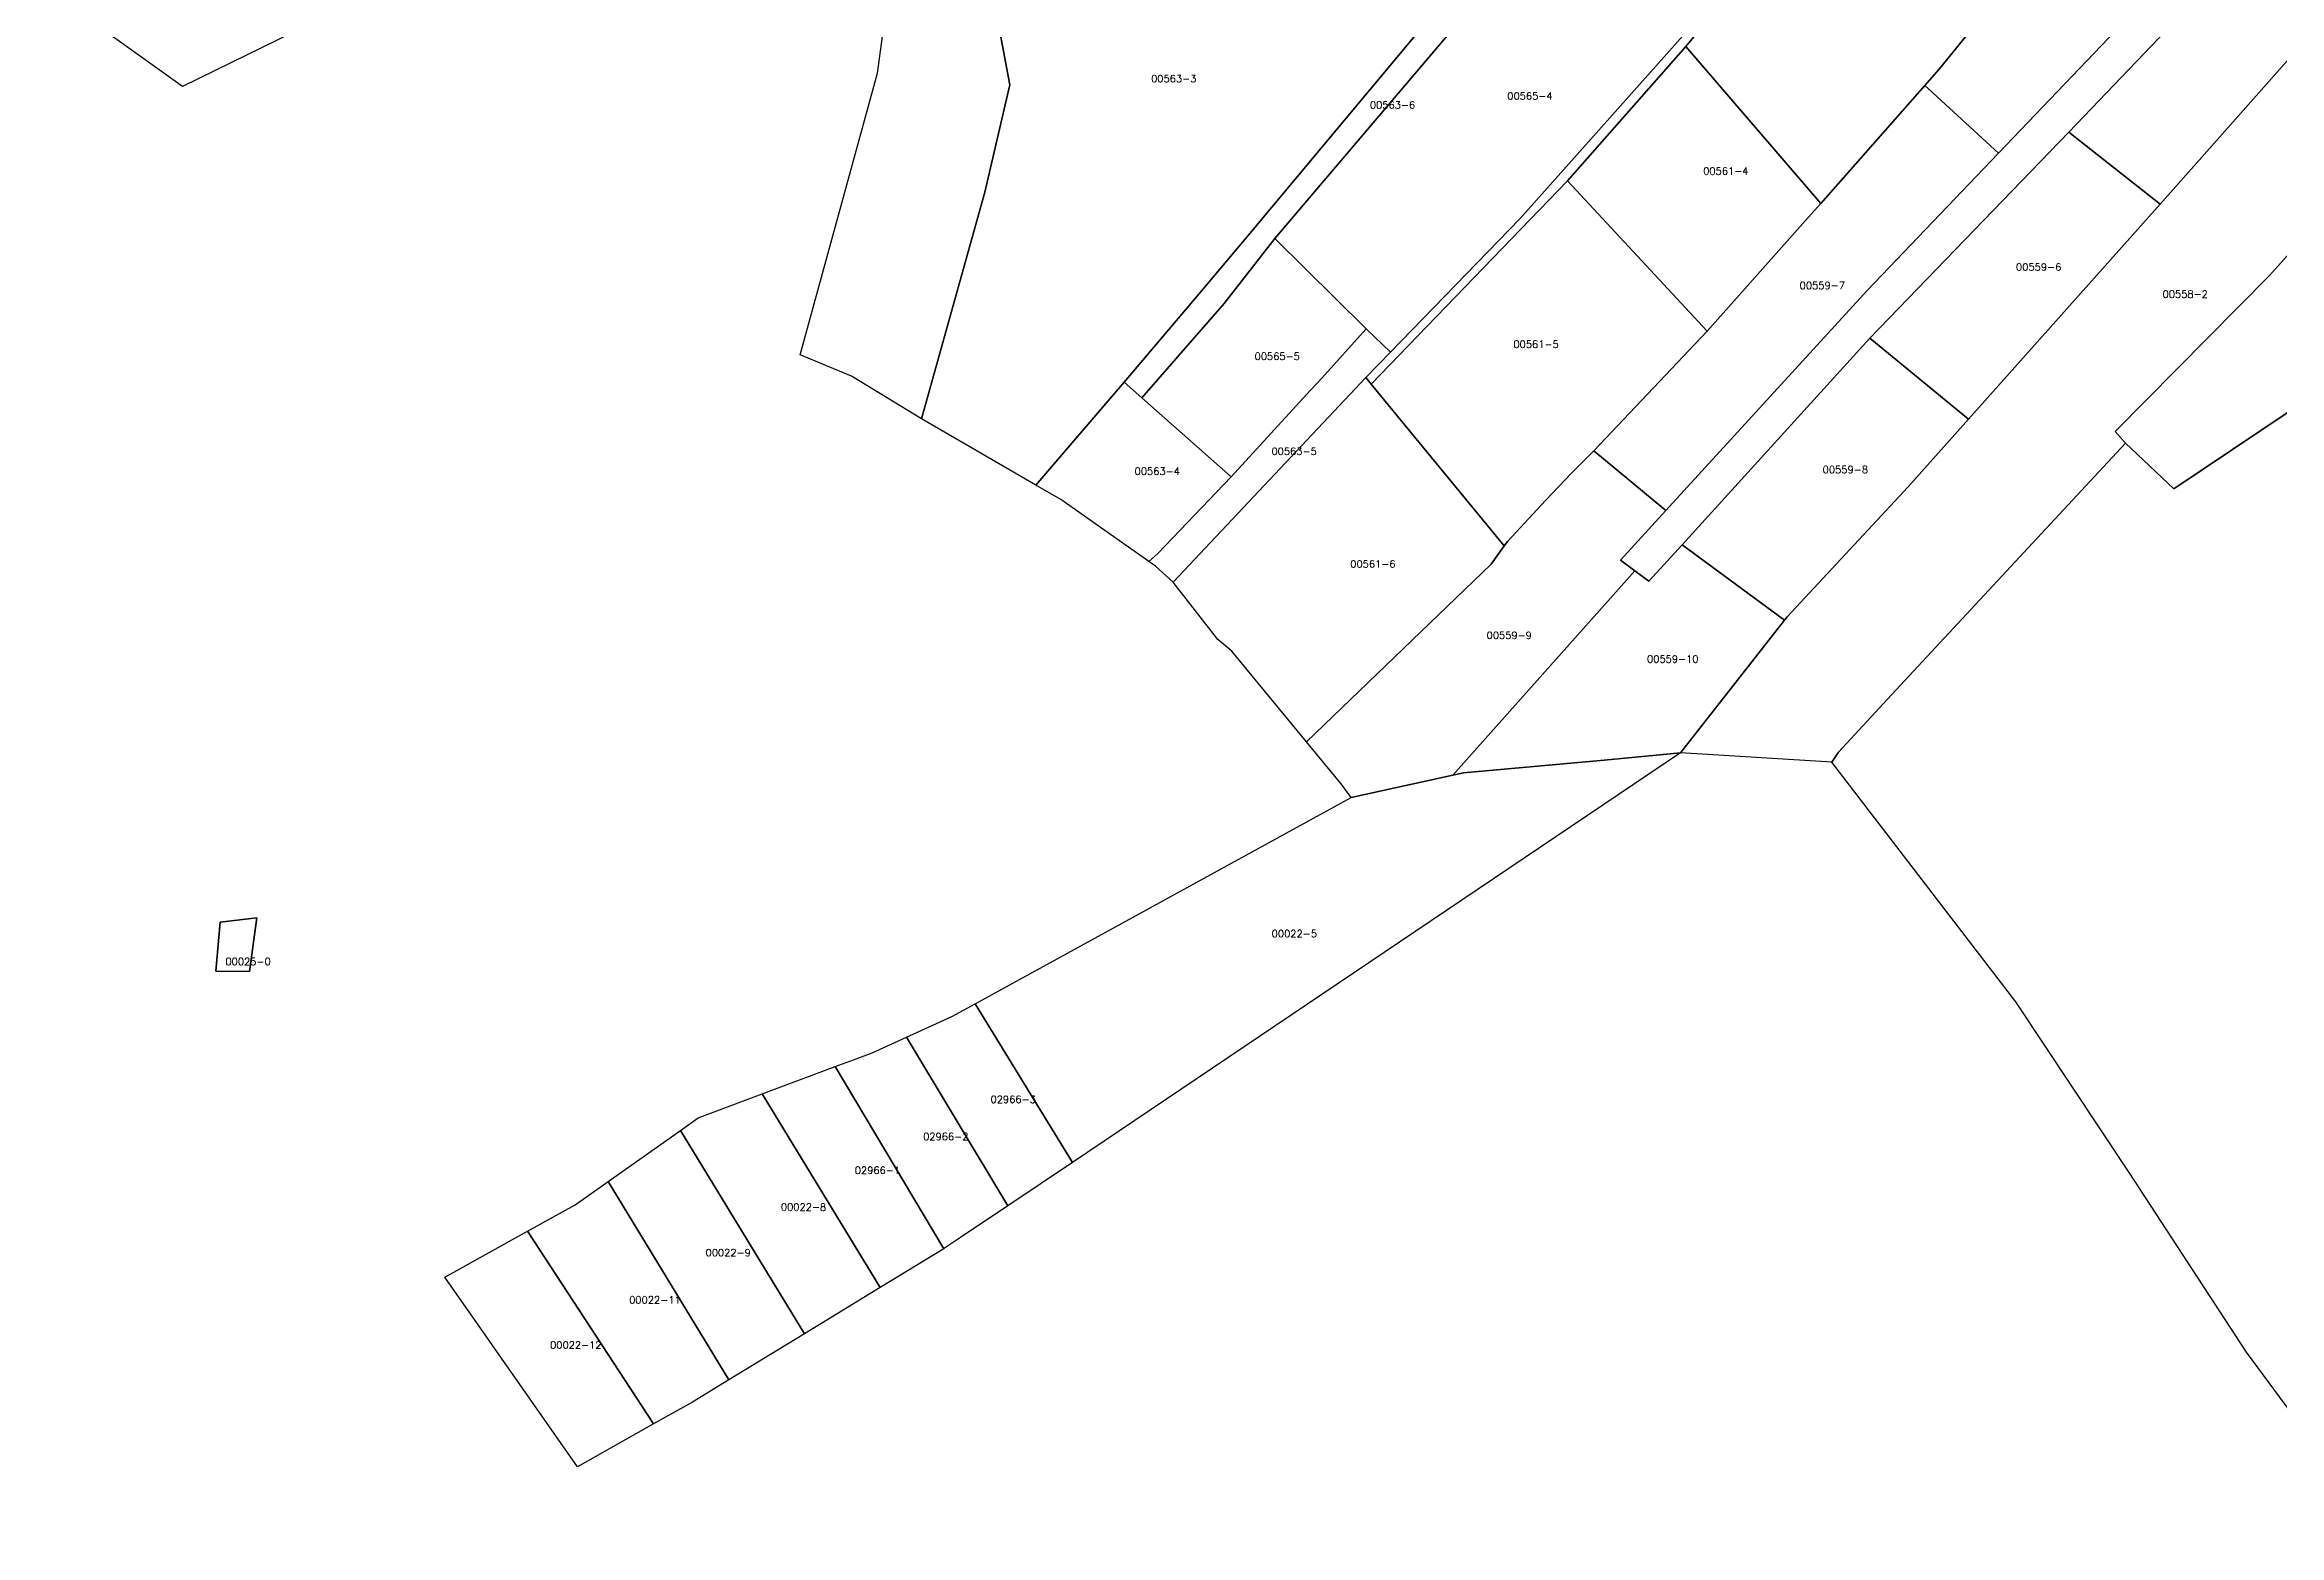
# Model space of a CAD drawing. Header units: metres. Extents: x 7423707 to 7427500, y 4706661 to 4708784.
# Drawn here: x 7424325.7 to 7424634.3, y 4708055.2 to 4708261.1 of the extents above; entities that cross this region are included whole.
import ezdxf

# ---------------------------------------------------------------- set-up
doc = ezdxf.new("R2010")
doc.units = ezdxf.units.M
doc.layers.add('Numrat_Parcelave', color=7, linetype='Continuous')
doc.layers.add('Parcelat_kadastrale2021', color=7, linetype='Continuous')
doc.styles.get("Standard").update_dxf_attribs({"font": 'simplex.shx'})

msp = doc.modelspace()

# ---------------------------------------------------------------- linework, layer by layer
at = {"layer": 'Parcelat_kadastrale2021'}
for points in [[(7424650.73, 4708382.9), (7424652.27, 4708379.45), (7424619.22, 4708344.18), (7424600.16, 4708323.33), (7424578.82, 4708295.25), (7424576.44, 4708291.59), (7424575.89, 4708290.18), (7424575.72, 4708287.73), (7424571.71, 4708284.27), (7424552.32, 4708260.8), (7424535.97, 4708242.25), (7424508.88, 4708214.18), (7424508.1, 4708215.13), (7424511.51, 4708218.63), (7424529.44, 4708237.05), (7424555.66, 4708266.53), (7424559.28, 4708271.94), (7424578.81, 4708301.05), (7424582.63, 4708305.8), (7424597.9, 4708324.8), (7424602.95, 4708330.66), (7424621.05, 4708351.82), (7424631.12, 4708362.42)], [(7424676.19, 4708324.11), (7424677.85, 4708320.36), (7424678.23, 4708319.5), (7424666.45, 4708311.53), (7424636.25, 4708281.48), (7424605.18, 4708249.01), (7424577.73, 4708220.56), (7424551.78, 4708192.02), (7424547.19, 4708187), (7424545.27, 4708188.42), (7424543.27, 4708189.9), (7424549.56, 4708196.77), (7424577.33, 4708227.15), (7424595.49, 4708246.07), (7424633.05, 4708285.38), (7424663.55, 4708315.63)], [(7424475.75, 4708310.84), (7424518.69, 4708266.84), (7424491.88, 4708234.73), (7424485, 4708226.59), (7424474.76, 4708214.46), (7424462.56, 4708200.25), (7424446.79, 4708209.43), (7424455.51, 4708240.7), (7424458.97, 4708255.55), (7424456.94, 4708266.32), (7424462.01, 4708284), (7424471.76, 4708304.91)], [(7424572.48, 4708162.02), (7424551.59, 4708163.31), (7424565.94, 4708181.61), (7424566.31, 4708182.09), (7424582.99, 4708200.02), (7424591.32, 4708209.35), (7424616.25, 4708237.29), (7424617.79, 4708239.04), (7424635.34, 4708258.84), (7424648.28, 4708271.91), (7424658.01, 4708281.49), (7424683.6, 4708307.32), (7424684.87, 4708303.75), (7424670.22, 4708289.55), (7424679.05, 4708277.95), (7424677.63, 4708276.8), (7424656.09, 4708255.03), (7424632.92, 4708229.2), (7424611.58, 4708207.67), (7424613.01, 4708206.04), (7424580.72, 4708171.3), (7424573.4, 4708163.37)], [(7424633.05, 4708285.38), (7424595.49, 4708246.07), (7424585.29, 4708255.45), (7424587.27, 4708257.68), (7424591.27, 4708262.62), (7424609.82, 4708285.51), (7424621.25, 4708296.46)], [(7424477.17, 4708212.33), (7424474.76, 4708214.46), (7424485, 4708226.59), (7424491.88, 4708234.73), (7424518.69, 4708266.84), (7424538.89, 4708291.04), (7424541.6, 4708288.48), (7424525.6, 4708269.71), (7424495.56, 4708234.31), (7424488.55, 4708225.32)], [(7424508.18, 4708221.82), (7424495.56, 4708234.31), (7424525.6, 4708269.71), (7424541.6, 4708288.48), (7424559.28, 4708271.94), (7424555.66, 4708266.53), (7424529.44, 4708237.05), (7424511.51, 4708218.63)], [(7424344.72, 4708255.29), (7424325.7, 4708268.9), (7424351.01, 4708283.38), (7424353.92, 4708285.16), (7424366.55, 4708265.96)], [(7424690.68, 4708287.71), (7424704.06, 4708248.87), (7424704.21, 4708248.42), (7424651.83, 4708221.3), (7424619.71, 4708199.74), (7424613.01, 4708206.04), (7424611.58, 4708207.67), (7424632.92, 4708229.2), (7424656.09, 4708255.03), (7424677.63, 4708276.8), (7424679.05, 4708277.95)], [(7424570.93, 4708239.14), (7424552.32, 4708260.8), (7424571.71, 4708284.27), (7424591.27, 4708262.62), (7424587.27, 4708257.68), (7424585.29, 4708255.45)], [(7424648.28, 4708271.91), (7424635.34, 4708258.84), (7424617.79, 4708239.04), (7424605.18, 4708249.01), (7424636.25, 4708281.48)], [(7424555.24, 4708221.5), (7424535.97, 4708242.25), (7424552.32, 4708260.8), (7424570.93, 4708239.14), (7424569.21, 4708237.19)], [(7424595.49, 4708246.07), (7424577.33, 4708227.15), (7424549.56, 4708196.77), (7424539.62, 4708204.99), (7424555.24, 4708221.5), (7424569.21, 4708237.19), (7424570.93, 4708239.14), (7424585.29, 4708255.45)], [(7424704.21, 4708248.42), (7424713.06, 4708221.05), (7424722.23, 4708197.24), (7424728.99, 4708176.59), (7424744.15, 4708132.86), (7424761.53, 4708080.08), (7424772.97, 4708045.8), (7424720.88, 4708027.84), (7424679.5, 4708013.22), (7424629.71, 4708080.54), (7424613.51, 4708105.35), (7424597.87, 4708128.93), (7424572.48, 4708162.02), (7424573.4, 4708163.37), (7424580.72, 4708171.3), (7424613.01, 4708206.04), (7424619.71, 4708199.74), (7424651.83, 4708221.3)], [(7424617.79, 4708239.04), (7424616.25, 4708237.29), (7424591.32, 4708209.35), (7424577.73, 4708220.56), (7424605.18, 4708249.01)], [(7424527.23, 4708191.86), (7424508.88, 4708214.18), (7424535.97, 4708242.25), (7424555.24, 4708221.5), (7424539.62, 4708204.99), (7424536.51, 4708201.9), (7424532.91, 4708198.12), (7424527.68, 4708192.48)], [(7424495.56, 4708234.31), (7424508.18, 4708221.82), (7424502.03, 4708215.04), (7424500.48, 4708213.35), (7424489.53, 4708201.41), (7424477.17, 4708212.33), (7424488.55, 4708225.32)], [(7424478.14, 4708189.7), (7424479.39, 4708190.82), (7424489.53, 4708201.41), (7424500.48, 4708213.35), (7424502.03, 4708215.04), (7424508.18, 4708221.82), (7424511.51, 4708218.63), (7424508.1, 4708215.13), (7424481.5, 4708186.87), (7424479.07, 4708189.05)], [(7424591.32, 4708209.35), (7424582.99, 4708200.02), (7424566.31, 4708182.09), (7424565.94, 4708181.61), (7424551.78, 4708192.02), (7424577.73, 4708220.56)], [(7424474.76, 4708214.46), (7424477.17, 4708212.33), (7424489.53, 4708201.41), (7424479.39, 4708190.82), (7424478.14, 4708189.7), (7424465.99, 4708198.25), (7424462.56, 4708200.25)], [(7424499.91, 4708164.82), (7424489.6, 4708177.34), (7424487.67, 4708178.96), (7424481.5, 4708186.87), (7424508.1, 4708215.13), (7424508.88, 4708214.18), (7424527.23, 4708191.86), (7424525.41, 4708189.32)], [(7424520.12, 4708160.19), (7424506.11, 4708157.13), (7424504.71, 4708159.01), (7424499.91, 4708164.82), (7424525.41, 4708189.32), (7424527.23, 4708191.86), (7424527.68, 4708192.48), (7424532.91, 4708198.12), (7424536.51, 4708201.9), (7424539.62, 4708204.99), (7424549.56, 4708196.77), (7424543.27, 4708189.9), (7424545.27, 4708188.42)], [(7424551.59, 4708163.31), (7424541.03, 4708162.27), (7424521.6, 4708160.52), (7424520.12, 4708160.19), (7424545.27, 4708188.42), (7424547.19, 4708187), (7424551.78, 4708192.02), (7424565.94, 4708181.61)], [(7424541.03, 4708162.27), (7424551.59, 4708163.31), (7424467.6, 4708106.71), (7424454.2, 4708128.65), (7424506.11, 4708157.13), (7424520.12, 4708160.19), (7424521.6, 4708160.52)], [(7424349.33, 4708133.16), (7424349.92, 4708139.93), (7424354.99, 4708140.52), (7424353.96, 4708133.08)], [(7424467.6, 4708106.71), (7424458.68, 4708100.73), (7424444.71, 4708124.05), (7424450.95, 4708126.88), (7424454.2, 4708128.65)], [(7424458.68, 4708100.73), (7424452.3, 4708096.46), (7424449.95, 4708094.88), (7424449.85, 4708094.82), (7424434.84, 4708119.97), (7424437.38, 4708120.92), (7424439.95, 4708121.88), (7424444.71, 4708124.05)], [(7424449.85, 4708094.82), (7424441.08, 4708089.47), (7424424.77, 4708116.19), (7424434.84, 4708119.97)], [(7424424.77, 4708116.19), (7424441.08, 4708089.47), (7424430.59, 4708083.07), (7424413.48, 4708111.13), (7424415.95, 4708112.88)], [(7424430.59, 4708083.07), (7424420.17, 4708076.71), (7424403.48, 4708104.08), (7424413.48, 4708111.13)], [(7424409.78, 4708070.62), (7424392.37, 4708097.23), (7424398.95, 4708100.88), (7424403.48, 4708104.08), (7424420.17, 4708076.71), (7424415.14, 4708073.65)], [(7424392.37, 4708097.23), (7424409.78, 4708070.62), (7424399.28, 4708064.7), (7424380.95, 4708090.88)]]:
    msp.add_lwpolyline(points, close=True, dxfattribs=at)
for points in [[(7424456.94, 4708266.32), (7424458.97, 4708255.55), (7424455.51, 4708240.7), (7424446.79, 4708209.43), (7424437.11, 4708215.29), (7424430.01, 4708218.25), (7424440.68, 4708257.14), (7424445.81, 4708294.61)], [(7424349.92, 4708139.93), (7424349.33, 4708133.16), (7424353.96, 4708133.08), (7424354.99, 4708140.52), (7424349.92, 4708139.93)]]:
    msp.add_lwpolyline(points, dxfattribs=at)

# ---------------------------------------------------------------- texts
at = {"layer": 'Numrat_Parcelave'}
for s, p in [('00563-3', (7424478.47, 4708255.88)), ('00565-4', (7424527.65, 4708253.49)), ('00563-6', (7424508.68, 4708252.24)), ('00561-4', (7424554.7, 4708243.12)), ('00559-6', (7424597.9, 4708229.87)), ('00559-7', (7424568.02, 4708227.33)), ('00558-2', (7424618.13, 4708226.13)), ('00561-5', (7424528.5, 4708219.21)), ('00565-5', (7424492.76, 4708217.55)), ('00563-5', (7424495.09, 4708204.42)), ('00563-4', (7424476.19, 4708201.68)), ('00559-8', (7424571.2, 4708201.9)), ('00561-6', (7424505.97, 4708188.87)), ('00559-9', (7424524.79, 4708179.01)), ('00559-10', (7424546.95, 4708175.74)), ('00022-5', (7424495.12, 4708137.83)), ('00025-0', (7424350.65, 4708133.97)), ('02966-3', (7424456.3, 4708114.94)), ('02966-2', (7424446.99, 4708109.81)), ('02966-1', (7424437.55, 4708105.15)), ('00022-8', (7424427.35, 4708100.07)), ('00022-9', (7424416.95, 4708093.77)), ('00022-11', (7424406.4, 4708087.25)), ('00022-12', (7424395.48, 4708081.03))]:
    msp.add_text(s, height=1, dxfattribs=at).set_placement(p)

doc.saveas('drawing.dxf')
